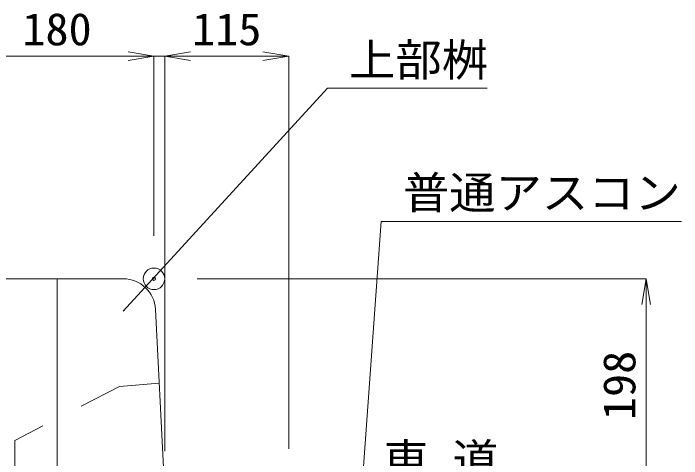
# Model space of a CAD drawing. Units: millimetres at full size. Extents: x 171976 to 209231, y 872007 to 885239.
# Drawn here: x 174286 to 174906, y 876030 to 876444 of the extents above; entities that cross this region are included whole.
import ezdxf
from ezdxf.enums import TextEntityAlignment as Align

# ---------------------------------------------------------------- set-up
doc = ezdxf.new("R2010")
doc.units = ezdxf.units.MM
doc.header["$LTSCALE"] = 40
doc.header["$PDMODE"] = 32
doc.header["$PDSIZE"] = 20
doc.linetypes.add('USER1', pattern=[2, 1, -1])
for name, color, linetype, lineweight in [('0_2', 7, 'Continuous', 20), ('作業エリア', 11, 'Continuous', 13), ('寸法線', 7, 'Continuous', 13), ('本体', 2, 'Continuous', 13), ('補助線', 8, 'Continuous', 5)]:
    doc.layers.add(name, color=color, linetype=linetype, lineweight=lineweight)
doc.styles.add('ＭＳ 明朝', font='')
doc.styles.get('ＭＳ 明朝').set_extended_font_data('MS Mincho')

# ---------------------------------------------------------------- blocks, each defined once
blk = doc.blocks.new('open_arrow')
at = {"color": 0, "linetype": 'Continuous', "lineweight": -2}
blk.add_lwpolyline([(7.5, 1.25), (0, 0), (7.5, -1.25)], dxfattribs=at)

msp = doc.modelspace()

# ---------------------------------------------------------------- linework, layer by layer
at = {"layer": '作業エリア'}
msp.add_point((174416.32, 876197.29), dxfattribs=at)
at = {"layer": '寸法線'}
for p, q in [((174236.32, 876404.11), (174416.32, 876404.11)), ((174368.32, 876404.11), (174474.32, 876404.11)), ((174416.32, 876237.29), (174416.32, 876404.11)), ((174416.32, 876237.29), (174416.32, 876404.11)), ((174426.32, 876037.29), (174426.32, 876404.11)), ((174426.32, 876404.11), (174541.32, 876404.11)), ((174426.32, 876037.29), (174426.32, 876404.11)), ((174541.32, 876039.29), (174541.32, 876404.11)), ((174456.32, 876197.29), (174873.04, 876197.29)), ((174873.04, 875999.29), (174873.04, 876197.29))]:
    msp.add_line(p, q, dxfattribs=at)
for points in [[(174387.78, 876167.28), (174577.35, 876374.26), (174725.41, 876374.26)], [(174607.27, 875975.78), (174627.27, 876250.41), (174905.96, 876250.41)]]:
    msp.add_lwpolyline(points, dxfattribs=at)
at = {"layer": '本体'}
for p, q in [((174264.85, 876197.29), (174387.78, 876197.29)), ((174425.98, 876003.94), (174417.74, 876168.78))]:
    msp.add_line(p, q, dxfattribs=at)
at = {"layer": '本体', "linetype": 'USER1'}
for p, q in [((174384.32, 876097.29), (174287.32, 876047.29)), ((174421.17, 876100.29), (174384.32, 876097.29)), ((174287.32, 876047.29), (174287.32, 875994.21))]:
    msp.add_line(p, q, dxfattribs=at)
at = {"layer": '本体'}
msp.add_arc((174387.78, 876167.29), 30, 2.86241, 90, dxfattribs=at)
at = {"layer": '補助線', "lineweight": 13}
msp.add_line((174326.32, 876197.29), (174326.32, 875322.29), dxfattribs=at)
at = {"layer": '補助線', "lineweight": 9}
msp.add_circle((174416.32, 876197.28), 1.5, dxfattribs=at)

# ---------------------------------------------------------------- block references
at = {"layer": '寸法線'}
for p, xscale, yscale, rotation in [((174416.32, 876404.11), 3.2, 3.2, 180), ((174416.32, 876404.11), 3.2, 3.2, 180), ((174541.32, 876404.11), 3.2, 3.2, 180), ((174873.04, 876197.29), 3.2, 3.2, 270), ((174387.78, 876167.28), 0.133, 0.133, 47.5)]:
    msp.add_blockref('open_arrow', p, dxfattribs=dict(at, xscale=xscale, yscale=yscale, rotation=rotation))
at = {"layer": '寸法線', "xscale": 3.2, "yscale": 3.2}
msp.add_blockref('open_arrow', (174426.32, 876404.11), dxfattribs=at)
msp.add_blockref('open_arrow', (174426.32, 876404.11), dxfattribs=at)

# ---------------------------------------------------------------- texts
at = {"layer": '0_2', "style": 'ＭＳ 明朝', "width": 1.05}
msp.add_text('車 道', height=30.02, dxfattribs=at).set_placement((174628.64, 876005.2), align=Align.BOTTOM_LEFT)
at = {"layer": '寸法線', "style": 'ＭＳ 明朝', "width": 1.05}
for s, p in [('180', (174326.32, 876429.11)), ('115', (174483.82, 876429.11))]:
    msp.add_text(s, height=30.02, dxfattribs=at).set_placement(p, align=Align.MIDDLE_CENTER)
for s, p in [('上部桝', (174597.35, 876415.58)), ('普通アスコン', (174647.27, 876292.24))]:
    msp.add_text(s, height=30.02, dxfattribs=at).set_placement(p, align=Align.TOP_LEFT)
msp.add_text('198', height=30.02, rotation=90, dxfattribs=at).set_placement((174848.04, 876098.29), align=Align.MIDDLE_CENTER)

doc.saveas('drawing.dxf')
